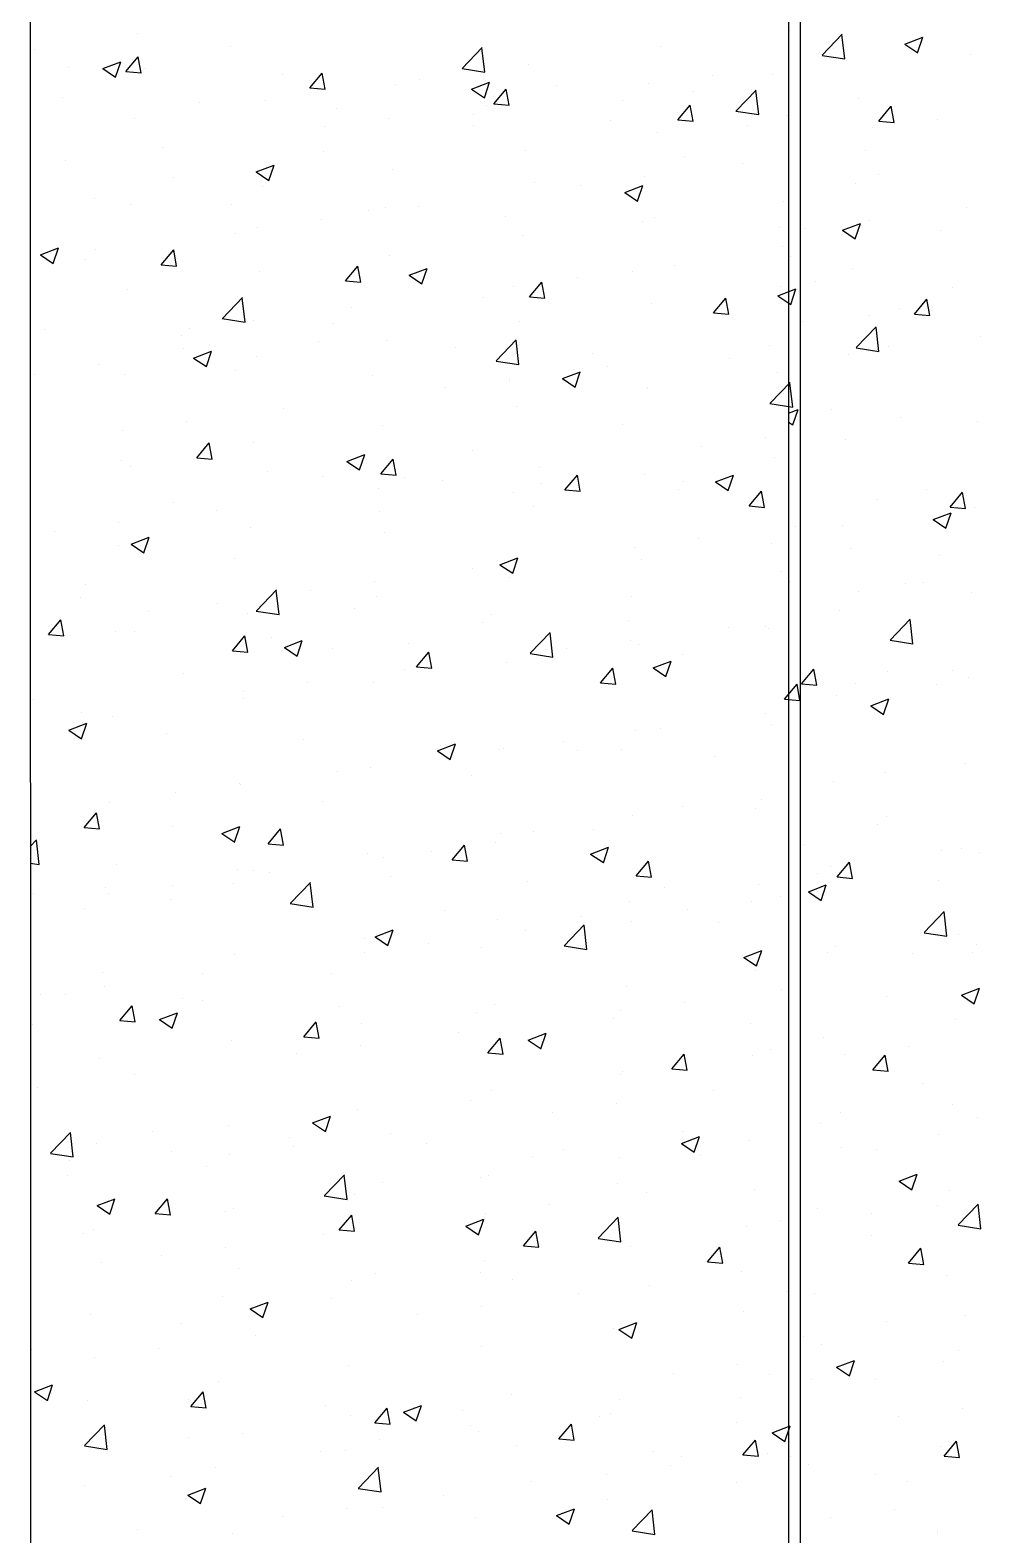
# Model space of a CAD drawing. Header units: millimetres. Extents: x 331487 to 517269, y 198509 to 399936.
# Drawn here: x 419650 to 420021, y 382463 to 383050 of the extents above; entities that cross this region are included whole.
import ezdxf

# ---------------------------------------------------------------- set-up
doc = ezdxf.new("R2010")
doc.units = ezdxf.units.MM
doc.header["$MEASUREMENT"] = 0
doc.layers.add('9th_Column', color=2, linetype='Continuous', lineweight=25)
doc.layers.add('COLUMN', color=6, linetype='Continuous')

msp = doc.modelspace()

# ---------------------------------------------------------------- linework, layer by layer
at = {"layer": '9th_Column'}
for p, q in [((419650.13, 384689.03), (419650.24, 382169.03)), ((419950.13, 384689.03), (419950.24, 381939.23))]:
    msp.add_line(p, q, dxfattribs=at)
at = {"layer": 'COLUMN'}
msp.add_line((419945.71, 399936.48), (419945.71, 381283.05), dxfattribs=at)
at = {"layer": 'COLUMN', "color": 2, "linetype": 'Continuous'}
for p, q in [((419946.29, 383049.64), (419946.29, 383049.64)), ((419691.86, 383048.55), (419691.86, 383048.55)), ((419728.1, 383043.33), (419728.1, 383043.33)), ((419818.55, 383034.88), (419826.34, 383042.99)), ((419895.78, 383043.24), (419895.78, 383043.24)), ((419958.86, 383040.03), (419966.65, 383048.15)), ((419967.66, 383038.56), (419966.55, 383048.05)), ((419991.07, 383044.3), (419998.07, 383046.99)), ((419991.07, 383044.3), (419996.05, 383040.95)), ((419996.04, 383040.95), (419998.07, 383046.99)), ((419652.02, 383042.17), (419652.02, 383042.17)), ((419678.5, 383034.77), (419685.51, 383037.46)), ((419683.47, 383031.41), (419685.5, 383037.45)), ((419687.4, 383033.6), (419692.22, 383039.35)), ((419690.23, 383038.34), (419690.23, 383038.34)), ((419693.37, 383033.07), (419692.21, 383039.34)), ((419827.35, 383033.4), (419826.25, 383042.9)), ((419958.77, 383039.93), (419967.66, 383038.55)), ((419963.12, 383042.64), (419963.12, 383042.64)), ((420016.5, 383040.38), (420016.5, 383040.38)), ((419665.19, 383035.05), (419665.19, 383035.05)), ((419678.5, 383034.77), (419683.48, 383031.41)), ((419687.4, 383033.6), (419693.37, 383033.08)), ((419695.17, 383034.9), (419695.17, 383034.9)), ((419748.55, 383032.65), (419748.55, 383032.65)), ((419759.12, 383027.33), (419763.94, 383033.07)), ((419765.1, 383026.8), (419763.94, 383033.06)), ((419818.46, 383034.78), (419827.36, 383033.4)), ((419844.44, 383036.2), (419844.44, 383036.2)), ((419916.05, 383032.1), (419916.05, 383032.1)), ((419939.48, 383032.56), (419939.48, 383032.56)), ((419759.12, 383027.33), (419765.1, 383026.8)), ((419792.5, 383028.7), (419792.5, 383028.7)), ((419801.94, 383030.39), (419801.94, 383030.39)), ((419822.22, 383026.76), (419829.22, 383029.45)), ((419822.22, 383026.76), (419827.19, 383023.4)), ((419827.19, 383023.4), (419829.21, 383029.45)), ((419830.85, 383021.05), (419835.67, 383026.8)), ((419836.82, 383020.52), (419835.67, 383026.79)), ((419855.32, 383028.14), (419855.32, 383028.14)), ((419891.01, 383028.8), (419891.01, 383028.8)), ((419908.7, 383025.88), (419908.7, 383025.88)), ((419925.28, 383018.32), (419933.07, 383026.44)), ((419934.08, 383016.85), (419932.97, 383026.35)), ((419662.87, 383023.72), (419662.87, 383023.72)), ((419716.26, 383021.47), (419716.26, 383021.47)), ((419741.99, 383022.3), (419741.99, 383022.3)), ((419827.86, 383020.49), (419827.86, 383020.49)), ((419830.85, 383021.05), (419836.83, 383020.53)), ((419881.17, 383022.55), (419881.17, 383022.55)), ((419902.57, 383014.78), (419907.39, 383020.52)), ((419908.55, 383014.25), (419907.39, 383020.51)), ((419972.92, 383023.33), (419972.92, 383023.33)), ((419980.92, 383014.36), (419985.74, 383020.1)), ((419986.9, 383013.83), (419985.74, 383020.1)), ((419690.64, 383015.26), (419690.64, 383015.26)), ((419769.64, 383019.21), (419769.64, 383019.21)), ((419789.98, 383015.5), (419789.98, 383015.5)), ((419823.02, 383016.96), (419823.02, 383016.96)), ((419876.4, 383014.7), (419876.4, 383014.7)), ((419902.57, 383014.78), (419908.55, 383014.25)), ((419925.19, 383018.23), (419934.08, 383016.85)), ((419945.07, 383016.35), (419945.07, 383016.35)), ((419980.92, 383014.36), (419986.9, 383013.84)), ((420003.6, 383015.1), (420003.6, 383015.1)), ((419764.95, 383012.2), (419764.95, 383012.2)), ((419822.85, 383012.54), (419822.85, 383012.54)), ((419894.56, 383009.95), (419894.56, 383009.95)), ((419929.78, 383012.45), (419929.78, 383012.45)), ((419978.57, 383011.81), (419978.57, 383011.81)), ((419701.79, 383003.89), (419701.79, 383003.89)), ((419764.53, 383002.52), (419764.53, 383002.52)), ((419843.22, 383002.91), (419843.22, 383002.91)), ((419975.52, 383002.98), (419975.52, 383002.98)), ((419663.92, 382998.9), (419663.92, 382998.9)), ((419738.19, 382994.51), (419745.2, 382997.19)), ((419743.16, 382991.15), (419745.19, 382997.19)), ((419905.13, 383000.59), (419905.13, 383000.59)), ((419927.61, 382997.64), (419927.61, 382997.64)), ((419706.21, 382992.51), (419706.21, 382992.51)), ((419738.2, 382994.51), (419743.17, 382991.15)), ((419791.28, 382995.41), (419791.28, 382995.41)), ((419846.81, 382990.58), (419846.81, 382990.58)), ((419889.74, 382992.65), (419889.74, 382992.65)), ((419980.82, 382993.54), (419980.82, 382993.54)), ((419740.77, 382989.01), (419740.77, 382989.01)), ((419864.7, 382989.36), (419864.7, 382989.36)), ((419881.91, 382986.5), (419888.91, 382989.19)), ((419881.91, 382986.5), (419886.88, 382983.14)), ((419886.88, 382983.14), (419888.9, 382989.18)), ((419971.7, 382990.04), (419971.7, 382990.04)), ((419675.28, 382984.07), (419675.28, 382984.07)), ((419689.43, 382981.97), (419689.43, 382981.97)), ((419728.66, 382981.82), (419728.66, 382981.82)), ((419782.04, 382979.56), (419782.04, 382979.56)), ((419788.49, 382980.57), (419788.49, 382980.57)), ((419801.55, 382981.04), (419801.55, 382981.04)), ((419943.86, 382983.06), (419943.86, 382983.06)), ((420015.17, 382980.65), (420015.17, 382980.65)), ((419738.64, 382972.76), (419738.64, 382972.76)), ((419763.68, 382976.06), (419763.68, 382976.06)), ((419835.42, 382977.3), (419835.42, 382977.3)), ((419888.8, 382975.05), (419888.8, 382975.05)), ((419893.35, 382976.66), (419893.35, 382976.66)), ((419942.19, 382972.79), (419942.19, 382972.79)), ((419966.74, 382971.79), (419973.74, 382974.48)), ((419971.71, 382968.43), (419973.74, 382974.47)), ((419977.29, 382975.66), (419977.29, 382975.66)), ((419730.17, 382970.56), (419730.17, 382970.56)), ((419842, 382969.62), (419842, 382969.62)), ((419952.26, 382972.37), (419952.26, 382972.37)), ((419966.74, 382971.79), (419971.72, 382968.43)), ((420004.78, 382971.58), (420004.78, 382971.58)), ((419654.17, 382962.25), (419661.17, 382964.94)), ((419654.17, 382962.25), (419659.15, 382958.9)), ((419659.14, 382958.9), (419661.17, 382964.94)), ((419675.49, 382964.45), (419675.49, 382964.45)), ((419701.27, 382958.38), (419706.09, 382964.13)), ((419707.24, 382957.85), (419706.09, 382964.12)), ((419790.07, 382962.12), (419790.07, 382962.12)), ((419943.32, 382965.59), (419943.32, 382965.59)), ((419946.46, 382961.57), (419946.46, 382961.57)), ((419671.85, 382960.55), (419671.85, 382960.55)), ((419701.27, 382958.38), (419707.25, 382957.86)), ((419739.56, 382955.72), (419739.56, 382955.72)), ((419773, 382952.11), (419777.82, 382957.85)), ((419778.97, 382951.58), (419777.81, 382957.84)), ((419797.89, 382954.24), (419804.89, 382956.93)), ((419802.85, 382950.89), (419804.88, 382956.93)), ((419885, 382955.58), (419885, 382955.58)), ((419901.31, 382958.2), (419901.31, 382958.2)), ((419970.48, 382956.75), (419970.48, 382956.75)), ((419773, 382952.11), (419778.97, 382951.58)), ((419797.89, 382954.24), (419802.86, 382950.89)), ((419838.4, 382949.92), (419838.4, 382949.92)), ((419844.72, 382945.83), (419849.54, 382951.58)), ((419850.7, 382945.3), (419849.54, 382951.57)), ((419863.43, 382953.21), (419863.43, 382953.21)), ((419942.64, 382949.78), (419942.64, 382949.78)), ((419956.05, 382951.88), (419956.05, 382951.88)), ((420009.43, 382949.63), (420009.43, 382949.63)), ((419688.21, 382948.68), (419688.21, 382948.68)), ((419725.09, 382937.47), (419732.88, 382945.58)), ((419733.89, 382935.99), (419732.78, 382945.49)), ((419826.68, 382945.57), (419826.68, 382945.57)), ((419844.72, 382945.83), (419850.7, 382945.31)), ((419892.13, 382943.37), (419892.13, 382943.37)), ((419916.45, 382939.56), (419921.27, 382945.3)), ((419922.42, 382939.03), (419921.27, 382945.29)), ((419941.6, 382946.24), (419948.6, 382948.92)), ((419941.6, 382946.24), (419946.57, 382942.88)), ((419946.57, 382942.88), (419948.6, 382948.92)), ((419994.8, 382939.14), (419999.62, 382944.89)), ((420000.77, 382938.61), (419999.62, 382944.88)), ((419775.24, 382941.6), (419775.24, 382941.6)), ((419916.45, 382939.56), (419922.43, 382939.03)), ((419977.13, 382938.45), (419977.13, 382938.45)), ((419988.86, 382941.21), (419988.86, 382941.21)), ((419994.8, 382939.14), (420000.78, 382938.62)), ((419655.8, 382932.97), (419655.8, 382932.97)), ((419712.34, 382933.32), (419712.34, 382933.32)), ((419725, 382937.37), (419733.89, 382935.99)), ((419737.37, 382936.62), (419737.37, 382936.62)), ((419768.36, 382935.56), (419768.36, 382935.56)), ((419840.79, 382936.33), (419840.79, 382936.33)), ((419950.99, 382936.22), (419950.99, 382936.22)), ((419972.12, 382926.07), (419979.91, 382934.18)), ((419980.92, 382924.59), (419979.81, 382934.09)), ((419709.18, 382930.72), (419709.18, 382930.72)), ((419762.57, 382928.46), (419762.57, 382928.46)), ((419788.85, 382928.84), (419788.85, 382928.84)), ((419815.95, 382926.2), (419815.95, 382926.2)), ((419831.81, 382920.91), (419839.6, 382929.03)), ((419840.61, 382919.44), (419839.51, 382928.94)), ((419938.15, 382927.07), (419938.15, 382927.07)), ((419972.02, 382925.97), (419980.92, 382924.59)), ((419984.65, 382926.57), (419984.65, 382926.57)), ((420020.61, 382930.5), (420020.61, 382930.5)), ((419710.04, 382925.55), (419710.04, 382925.55)), ((419713.86, 382921.99), (419720.87, 382924.68)), ((419713.86, 382921.99), (419718.84, 382918.64)), ((419718.83, 382918.64), (419720.86, 382924.68)), ((419738.34, 382922.43), (419738.34, 382922.43)), ((419831.72, 382920.82), (419840.61, 382919.44)), ((419869.33, 382923.95), (419869.33, 382923.95)), ((419922.71, 382921.69), (419922.71, 382921.69)), ((419969.27, 382923.46), (419969.27, 382923.46)), ((419651.72, 382915.54), (419651.72, 382915.54)), ((419676.89, 382919.54), (419676.89, 382919.54)), ((419687, 382915.39), (419687, 382915.39)), ((419730.27, 382917.28), (419730.27, 382917.28)), ((419783.65, 382915.03), (419783.65, 382915.03)), ((419857.58, 382913.98), (419864.58, 382916.67)), ((419857.58, 382913.98), (419862.55, 382910.63)), ((419862.55, 382910.63), (419864.57, 382916.67)), ((419875, 382918.76), (419875, 382918.76)), ((419941.43, 382916.49), (419941.43, 382916.49)), ((419812.09, 382910.48), (419812.09, 382910.48)), ((419837.03, 382912.77), (419837.03, 382912.77)), ((419837.13, 382913.77), (419837.13, 382913.77)), ((419890.42, 382910.52), (419890.42, 382910.52)), ((419890.92, 382910.08), (419890.92, 382910.08)), ((419938.54, 382904.36), (419946.32, 382912.48)), ((419943.8, 382908.26), (419943.8, 382908.26)), ((419947.34, 382902.89), (419946.23, 382912.38)), ((419839.57, 382903.04), (419839.57, 382903.04)), ((419938.44, 382904.27), (419947.34, 382902.89)), ((419939.19, 382905.93), (419939.19, 382905.93)), ((419711.06, 382897.18), (419711.06, 382897.18)), ((419748.94, 382902.16), (419748.94, 382902.16)), ((419945.71, 382900.54), (419949.41, 382901.96)), ((419945.71, 382897.05), (419947.38, 382895.92)), ((419947.38, 382895.92), (419949.41, 382901.96)), ((419962.55, 382901.77), (419962.55, 382901.77)), ((419989.53, 382898.8), (419989.53, 382898.8)), ((420019.4, 382897.21), (420019.4, 382897.21)), ((419686.03, 382893.88), (419686.03, 382893.88)), ((419787.63, 382895.55), (419787.63, 382895.55)), ((419880.87, 382895.92), (419880.87, 382895.92)), ((419936.88, 382890.93), (419936.88, 382890.93)), ((419715.15, 382883.16), (419719.97, 382888.91)), ((419721.12, 382882.63), (419719.96, 382888.9)), ((419737.12, 382889.14), (419737.12, 382889.14)), ((419822.55, 382885.91), (419822.55, 382885.91)), ((419911.85, 382887.63), (419911.85, 382887.63)), ((419968.05, 382890.17), (419968.05, 382890.17)), ((419685.78, 382882.1), (419685.78, 382882.1)), ((419689.29, 382879.88), (419689.29, 382879.88)), ((419715.15, 382883.16), (419721.12, 382882.64)), ((419773.55, 382881.73), (419780.56, 382884.42)), ((419773.55, 382881.73), (419778.53, 382878.37)), ((419778.52, 382878.37), (419780.55, 382884.42)), ((419786.87, 382876.89), (419791.69, 382882.63)), ((419792.85, 382876.36), (419791.69, 382882.63)), ((419848.69, 382879.32), (419848.69, 382879.32)), ((419940.21, 382883.2), (419940.21, 382883.2)), ((419742.67, 382877.63), (419742.67, 382877.63)), ((419764.23, 382875.9), (419764.23, 382875.9)), ((419786.87, 382876.89), (419792.85, 382876.36)), ((419796.05, 382875.37), (419796.05, 382875.37)), ((419810.82, 382874.33), (419810.82, 382874.33)), ((419849.44, 382873.12), (419849.44, 382873.12)), ((419858.6, 382870.61), (419863.42, 382876.36)), ((419864.57, 382870.08), (419863.42, 382876.35)), ((419889.7, 382876.79), (419889.7, 382876.79)), ((419904.83, 382873.96), (419904.83, 382873.96)), ((419917.27, 382873.72), (419924.27, 382876.41)), ((419917.27, 382873.72), (419922.24, 382870.37)), ((419922.24, 382870.36), (419924.26, 382876.41)), ((419785.78, 382871.03), (419785.78, 382871.03)), ((419838.36, 382869.75), (419838.36, 382869.75)), ((419858.6, 382870.61), (419864.58, 382870.09)), ((419902.82, 382870.86), (419902.82, 382870.86)), ((419930.32, 382864.34), (419935.15, 382870.08)), ((419936.3, 382863.81), (419935.14, 382870.07)), ((419999.4, 382870.64), (419999.4, 382870.64)), ((420008.67, 382863.92), (420013.49, 382869.67)), ((420014.65, 382863.39), (420013.49, 382869.66)), ((419705.91, 382865.89), (419705.91, 382865.89)), ((419722.63, 382862.72), (419722.63, 382862.72)), ((419786.42, 382862.26), (419786.42, 382862.26)), ((419846.51, 382863.95), (419846.51, 382863.95)), ((419930.32, 382864.34), (419936.3, 382863.81)), ((419980.52, 382866.91), (419980.52, 382866.91)), ((420002.1, 382859.01), (420009.1, 382861.7)), ((420007.07, 382855.66), (420009.1, 382861.7)), ((420008.67, 382863.92), (420014.65, 382863.4)), ((420018.18, 382863.92), (420018.18, 382863.92)), ((419684.76, 382857.73), (419684.76, 382857.73)), ((419735.91, 382855.85), (419735.91, 382855.85)), ((419948.45, 382856.47), (419948.45, 382856.47)), ((419966.84, 382856.88), (419966.84, 382856.88)), ((420002.1, 382859.01), (420007.07, 382855.66)), ((419659.72, 382854.44), (419659.72, 382854.44)), ((419689.53, 382849.48), (419696.53, 382852.16)), ((419689.53, 382849.48), (419694.51, 382846.12)), ((419694.5, 382846.12), (419696.53, 382852.16)), ((419788.19, 382853.94), (419788.19, 382853.94)), ((419910.57, 382851.49), (419910.57, 382851.49)), ((419939, 382849.91), (419939, 382849.91)), ((419684.56, 382848.81), (419684.56, 382848.81)), ((419729.88, 382843.93), (419729.88, 382843.93)), ((419833.24, 382841.47), (419840.25, 382844.16)), ((419838.21, 382838.11), (419840.24, 382844.15)), ((419885.54, 382848.19), (419885.54, 382848.19)), ((419970.06, 382847.7), (419970.06, 382847.7)), ((420004.49, 382844.95), (420004.49, 382844.95)), ((419822.38, 382839.88), (419822.38, 382839.88)), ((419833.25, 382841.47), (419838.22, 382838.11)), ((419888.48, 382843.51), (419888.48, 382843.51)), ((419943.02, 382838.96), (419943.02, 382838.96)), ((419671.56, 382833.92), (419671.56, 382833.92)), ((419784.51, 382834.89), (419784.51, 382834.89)), ((419837.14, 382836.46), (419837.14, 382836.46)), ((419946.17, 382834.94), (419946.17, 382834.94)), ((419991.15, 382834.26), (419991.15, 382834.26)), ((419998.13, 382834.49), (419998.13, 382834.49)), ((419669.82, 382828.79), (419669.82, 382828.79)), ((419723.2, 382826.53), (419723.2, 382826.53)), ((419738.35, 382823.5), (419746.13, 382831.62)), ((419747.15, 382822.03), (419746.04, 382831.53)), ((419759.48, 382831.59), (419759.48, 382831.59)), ((419785.2, 382828.97), (419785.2, 382828.97)), ((419884.7, 382828.95), (419884.7, 382828.95)), ((419973.09, 382831.2), (419973.09, 382831.2)), ((420016.96, 382830.63), (420016.96, 382830.63)), ((419696.32, 382823.28), (419696.32, 382823.28)), ((419734.69, 382822.57), (419734.69, 382822.57)), ((419738.25, 382823.41), (419747.15, 382822.03)), ((419776.58, 382824.27), (419776.58, 382824.27)), ((419829.96, 382822.02), (419829.96, 382822.02)), ((419965.62, 382823.59), (419965.62, 382823.59)), ((419985.37, 382812.1), (419993.16, 382820.22)), ((419994.17, 382810.63), (419993.07, 382820.13)), ((419657.3, 382814.22), (419662.12, 382819.96)), ((419658.45, 382818.29), (419658.45, 382818.29)), ((419663.27, 382813.69), (419662.11, 382819.96)), ((419683.35, 382815.52), (419683.35, 382815.52)), ((419690.9, 382815.35), (419690.9, 382815.35)), ((419826.39, 382818.94), (419826.39, 382818.94)), ((419845.07, 382806.95), (419852.86, 382815.07)), ((419853.87, 382805.48), (419852.77, 382814.97)), ((419883.34, 382819.76), (419883.34, 382819.76)), ((419922.14, 382817.03), (419922.14, 382817.03)), ((419936.73, 382817.51), (419936.73, 382817.51)), ((419937.78, 382816.62), (419937.78, 382816.62)), ((419657.3, 382814.22), (419663.27, 382813.7)), ((419729.02, 382807.94), (419733.84, 382813.69)), ((419735, 382807.41), (419733.84, 382813.68)), ((419744.28, 382813.1), (419744.28, 382813.1)), ((419749.22, 382809.21), (419756.22, 382811.9)), ((419749.22, 382809.21), (419754.2, 382805.86)), ((419754.19, 382805.86), (419756.22, 382811.9)), ((419768.07, 382808.93), (419768.07, 382808.93)), ((419797.67, 382810.84), (419797.67, 382810.84)), ((419851.05, 382808.59), (419851.05, 382808.59)), ((419859.23, 382808.75), (419859.23, 382808.75)), ((419884.27, 382812.04), (419884.27, 382812.04)), ((419887.27, 382810.22), (419887.27, 382810.22)), ((419985.28, 382812.01), (419994.18, 382810.63)), ((419729.02, 382807.94), (419735, 382807.42)), ((419800.75, 382801.67), (419805.57, 382807.41)), ((419806.72, 382801.14), (419805.56, 382807.41)), ((419835.92, 382803.18), (419835.92, 382803.18)), ((419844.98, 382806.85), (419853.87, 382805.47)), ((419892.94, 382801.21), (419899.94, 382803.89)), ((419897.9, 382797.85), (419899.93, 382803.89)), ((419904.43, 382806.33), (419904.43, 382806.33)), ((419709.75, 382798.92), (419709.75, 382798.92)), ((419796.08, 382800.43), (419796.08, 382800.43)), ((419800.75, 382801.67), (419806.72, 382801.15)), ((419872.47, 382795.39), (419877.29, 382801.14)), ((419878.45, 382794.86), (419877.29, 382801.13)), ((419892.94, 382801.21), (419897.91, 382797.85)), ((419950.17, 382796.87), (419950.17, 382796.87)), ((419950.82, 382794.98), (419955.64, 382800.72)), ((419956.8, 382794.45), (419955.64, 382800.71)), ((419984.36, 382799.95), (419984.36, 382799.95)), ((420009.69, 382800.04), (420009.69, 382800.04)), ((420015.75, 382797.34), (420015.75, 382797.34)), ((419733.17, 382792.15), (419733.17, 382792.15)), ((419758.2, 382795.45), (419758.2, 382795.45)), ((419783.99, 382795.68), (419783.99, 382795.68)), ((419872.47, 382795.39), (419878.45, 382794.87)), ((419944.2, 382789.12), (419949.02, 382794.86)), ((419946.79, 382791.76), (419946.79, 382791.76)), ((419950.17, 382788.59), (419949.02, 382794.86)), ((419950.82, 382794.98), (419956.8, 382794.45)), ((419971.82, 382795.05), (419971.82, 382795.05)), ((420003.55, 382794.61), (420003.55, 382794.61)), ((419651.43, 382788.91), (419651.43, 382788.91)), ((419733.48, 382789.28), (419733.48, 382789.28)), ((419944.2, 382789.12), (419950.18, 382788.6)), ((419964.4, 382790.3), (419964.4, 382790.3)), ((419977.77, 382786.5), (419984.77, 382789.18)), ((419977.77, 382786.5), (419982.74, 382783.14)), ((419982.74, 382783.14), (419984.77, 382789.18)), ((419665.2, 382776.96), (419672.2, 382779.65)), ((419670.02, 382783.84), (419670.02, 382783.84)), ((419670.17, 382773.61), (419672.2, 382779.65)), ((419682.13, 382782.23), (419682.13, 382782.23)), ((419936.56, 382783.33), (419936.56, 382783.33)), ((419938.89, 382779.3), (419938.89, 382779.3)), ((419665.2, 382776.96), (419670.17, 382773.61)), ((419703.3, 382775.7), (419703.3, 382775.7)), ((419756.69, 382773.44), (419756.69, 382773.44)), ((419886.05, 382776.93), (419886.05, 382776.93)), ((419895.83, 382777.59), (419895.83, 382777.59)), ((419808.91, 382768.95), (419815.92, 382771.64)), ((419808.91, 382768.95), (419813.89, 382765.6)), ((419810.07, 382771.19), (419810.07, 382771.19)), ((419813.88, 382765.6), (419815.91, 382771.64)), ((419832.93, 382769.31), (419832.93, 382769.31)), ((419834.71, 382769.89), (419834.71, 382769.89)), ((419857.96, 382772.6), (419857.96, 382772.6)), ((419863.45, 382768.93), (419863.45, 382768.93)), ((419880.58, 382769.29), (419880.58, 382769.29)), ((419782.77, 382762.39), (419782.77, 382762.39)), ((419916.83, 382766.68), (419916.83, 382766.68)), ((420014.53, 382764.05), (420014.53, 382764.05)), ((419731.9, 382756.01), (419731.9, 382756.01)), ((419732.26, 382755.99), (419732.26, 382755.99)), ((419769.77, 382760.99), (419769.77, 382760.99)), ((419822.26, 382759.28), (419822.26, 382759.28)), ((419963.19, 382757.01), (419963.19, 382757.01)), ((419983.39, 382760.6), (419983.39, 382760.6)), ((419706.86, 382752.71), (419706.86, 382752.71)), ((419935.35, 382750.04), (419935.35, 382750.04)), ((419671.17, 382739), (419675.99, 382744.75)), ((419677.14, 382738.47), (419675.99, 382744.74)), ((419680.92, 382748.95), (419680.92, 382748.95)), ((419763.94, 382749.27), (419763.94, 382749.27)), ((419904.54, 382747.33), (419904.54, 382747.33)), ((419932.68, 382746.46), (419932.68, 382746.46)), ((419671.17, 382739), (419677.15, 382738.48)), ((419705.62, 382739.26), (419705.62, 382739.26)), ((419724.89, 382736.7), (419731.89, 382739.39)), ((419729.86, 382733.34), (419731.89, 382739.39)), ((419742.9, 382732.72), (419747.72, 382738.47)), ((419748.87, 382732.19), (419747.71, 382738.46)), ((419869.53, 382738.15), (419869.53, 382738.15)), ((419884.84, 382743.64), (419884.84, 382743.64)), ((419980.23, 382740.28), (419980.23, 382740.28)), ((419984.07, 382743.51), (419984.07, 382743.51)), ((419650.21, 382731.65), (419652.67, 382734.21)), ((419653.68, 382724.62), (419652.58, 382734.11)), ((419724.89, 382736.7), (419729.87, 382733.34)), ((419742.9, 382732.72), (419748.87, 382732.2)), ((419814.62, 382726.45), (419819.44, 382732.19)), ((419820.6, 382725.92), (419819.44, 382732.19)), ((419831.65, 382733.16), (419831.65, 382733.16)), ((419833.49, 382736.6), (419833.49, 382736.6)), ((419846.22, 382737.32), (419846.22, 382737.32)), ((419951.78, 382732.33), (419951.78, 382732.33)), ((419781.55, 382729.1), (419781.55, 382729.1)), ((419787.9, 382727.31), (419787.9, 382727.31)), ((419806.62, 382729.87), (419806.62, 382729.87)), ((419814.62, 382726.45), (419820.6, 382725.93)), ((419868.6, 382728.69), (419875.61, 382731.38)), ((419868.6, 382728.69), (419873.58, 382725.34)), ((419873.57, 382725.33), (419875.6, 382731.38)), ((420005.16, 382730.08), (420005.16, 382730.08)), ((420013.32, 382730.76), (420013.32, 382730.76)), ((420020.23, 382729.47), (420020.23, 382729.47)), ((419650.21, 382725.15), (419653.68, 382724.61)), ((419683.83, 382724.6), (419683.83, 382724.6)), ((419731.04, 382722.7), (419731.04, 382722.7)), ((419737.21, 382722.34), (419737.21, 382722.34)), ((419743.46, 382721.55), (419743.46, 382721.55)), ((419886.35, 382720.17), (419891.17, 382725.92)), ((419892.32, 382719.64), (419891.17, 382725.91)), ((419957.08, 382721.16), (419957.08, 382721.16)), ((419961.97, 382723.72), (419961.97, 382723.72)), ((419964.7, 382719.76), (419969.52, 382725.5)), ((419970.67, 382719.23), (419969.51, 382725.49)), ((419679.7, 382715.66), (419679.7, 382715.66)), ((419705.59, 382716.57), (419705.59, 382716.57)), ((419729.58, 382717.3), (419729.58, 382717.3)), ((419751.6, 382709.54), (419759.39, 382717.66)), ((419760.4, 382708.06), (419759.3, 382717.56)), ((419790.59, 382720.09), (419790.59, 382720.09)), ((419843.98, 382717.83), (419843.98, 382717.83)), ((419886.35, 382720.17), (419892.33, 382719.65)), ((419897.36, 382715.58), (419897.36, 382715.58)), ((419934.13, 382716.75), (419934.13, 382716.75)), ((419953.44, 382713.98), (419960.44, 382716.67)), ((419958.41, 382710.63), (419960.43, 382716.67)), ((419964.7, 382719.76), (419970.67, 382719.23)), ((420004.19, 382718.32), (420004.19, 382718.32)), ((419651.53, 382713.42), (419651.53, 382713.42)), ((419680.56, 382713.27), (419680.56, 382713.27)), ((419704.91, 382711.17), (419704.91, 382711.17)), ((419751.51, 382709.44), (419760.41, 382708.06)), ((419758.3, 382708.91), (419758.3, 382708.91)), ((419883.62, 382710.35), (419883.62, 382710.35)), ((419931.41, 382710.32), (419931.41, 382710.32)), ((419942.73, 382712.34), (419942.73, 382712.34)), ((419953.44, 382713.98), (419958.41, 382710.63)), ((419671.26, 382707.29), (419671.26, 382707.29)), ((419811.68, 382706.66), (419811.68, 382706.66)), ((419832.28, 382703.31), (419832.28, 382703.31)), ((419865.06, 382704.4), (419865.06, 382704.4)), ((419906.37, 382707.02), (419906.37, 382707.02)), ((419945.87, 382708.31), (419945.87, 382708.31)), ((419998.63, 382698.14), (420006.42, 382706.26)), ((420007.43, 382696.66), (420006.33, 382706.16)), ((419784.58, 382696.44), (419791.58, 382699.13)), ((419789.55, 382693.08), (419791.58, 382699.12)), ((419843.22, 382698.71), (419843.22, 382698.71)), ((419858.33, 382692.99), (419866.12, 382701.1)), ((419867.13, 382691.51), (419866.02, 382701.01)), ((419884.41, 382702.32), (419884.41, 382702.32)), ((419918.44, 382702.14), (419918.44, 382702.14)), ((419998.54, 382698.04), (420007.43, 382696.66)), ((420012.1, 382697.47), (420012.1, 382697.47)), ((419780.34, 382695.81), (419780.34, 382695.81)), ((419784.58, 382696.44), (419789.56, 382693.08)), ((419805.35, 382693.72), (419805.35, 382693.72)), ((419826.09, 382692.31), (419826.09, 382692.31)), ((419858.24, 382692.89), (419867.13, 382691.51)), ((419928.29, 382688.43), (419935.3, 382691.12)), ((419933.26, 382685.07), (419935.29, 382691.12)), ((419964.18, 382692.68), (419964.18, 382692.68)), ((420018.96, 382693.33), (420018.96, 382693.33)), ((419729.83, 382689.41), (419729.83, 382689.41)), ((419780.31, 382690.43), (419780.31, 382690.43)), ((419928.29, 382688.43), (419933.27, 382685.07)), ((419960.76, 382690.43), (419960.76, 382690.43)), ((419993.93, 382690.03), (419993.93, 382690.03)), ((420017.56, 382690.42), (420017.56, 382690.42)), ((419678.48, 382682.37), (419678.48, 382682.37)), ((419717.16, 382682.11), (419717.16, 382682.11)), ((419767.77, 382682.3), (419767.77, 382682.3)), ((419932.92, 382683.46), (419932.92, 382683.46)), ((419654.25, 382673.83), (419654.25, 382673.83)), ((419663.93, 382673.77), (419663.93, 382673.77)), ((419679.28, 382677.12), (419679.28, 382677.12)), ((419882.4, 382677.06), (419882.4, 382677.06)), ((419942.97, 382675.86), (419942.97, 382675.86)), ((420013.13, 382673.72), (420020.13, 382676.41)), ((420013.13, 382673.72), (420018.1, 382670.36)), ((420018.1, 382670.36), (420020.13, 382676.41)), ((419685.05, 382663.78), (419689.87, 382669.53)), ((419691.02, 382663.25), (419689.86, 382669.52)), ((419709.45, 382672.29), (419709.45, 382672.29)), ((419717.32, 382671.51), (419717.32, 382671.51)), ((419770.7, 382669.26), (419770.7, 382669.26)), ((419831.06, 382670.02), (419831.06, 382670.02)), ((419905.1, 382670.88), (419905.1, 382670.88)), ((419984.06, 382673.32), (419984.06, 382673.32)), ((419651.14, 382662.28), (419651.14, 382662.28)), ((419685.05, 382663.78), (419691.02, 382663.26)), ((419700.56, 382664.18), (419707.56, 382666.87)), ((419700.56, 382664.18), (419705.53, 382660.83)), ((419705.53, 382660.83), (419707.56, 382666.87)), ((419756.77, 382657.51), (419761.59, 382663.25)), ((419762.75, 382656.97), (419761.59, 382663.24)), ((419779.12, 382662.52), (419779.12, 382662.52)), ((419824.08, 382667), (419824.08, 382667)), ((419877.46, 382664.75), (419877.46, 382664.75)), ((419880.07, 382667.58), (419880.07, 382667.58)), ((419930.85, 382662.49), (419930.85, 382662.49)), ((420010.88, 382664.19), (420010.88, 382664.19)), ((419728.61, 382656.12), (419728.61, 382656.12)), ((419756.77, 382657.51), (419762.75, 382656.98)), ((419816.91, 382659.27), (419816.91, 382659.27)), ((419828.5, 382651.23), (419833.32, 382656.98)), ((419834.47, 382650.7), (419833.32, 382656.97)), ((419844.27, 382656.18), (419851.27, 382658.86)), ((419844.27, 382656.18), (419849.25, 382652.82)), ((419849.24, 382652.82), (419851.27, 382658.86)), ((419959.54, 382657.14), (419959.54, 382657.14)), ((419754, 382650.98), (419754, 382650.98)), ((419779.04, 382654.28), (419779.04, 382654.28)), ((419828.5, 382651.23), (419834.48, 382650.71)), ((419900.22, 382644.95), (419905.04, 382650.7)), ((419906.2, 382644.42), (419905.04, 382650.69)), ((419931.7, 382650.17), (419931.7, 382650.17)), ((419938.6, 382652.67), (419938.6, 382652.67)), ((419967.62, 382650.59), (419967.62, 382650.59)), ((419978.57, 382644.54), (419983.39, 382650.28)), ((419984.55, 382644.01), (419983.39, 382650.28)), ((419992.65, 382653.88), (419992.65, 382653.88)), ((419677.27, 382649.08), (419677.27, 382649.08)), ((419900.22, 382644.95), (419906.2, 382644.43)), ((419978.57, 382644.54), (419984.55, 382644.02)), ((419690.85, 382642.67), (419690.85, 382642.67)), ((419880.28, 382642.66), (419880.28, 382642.66)), ((419881.19, 382643.77), (419881.19, 382643.77)), ((419998.09, 382639.32), (419998.09, 382639.32)), ((419652.98, 382637.68), (419652.98, 382637.68)), ((419821.96, 382632.65), (419821.96, 382632.65)), ((419829.84, 382636.73), (419829.84, 382636.73)), ((419916.67, 382636.42), (419916.67, 382636.42)), ((419760.25, 382623.92), (419767.25, 382626.61)), ((419765.22, 382620.57), (419767.25, 382626.61)), ((419777.91, 382629.23), (419777.91, 382629.23)), ((419853.76, 382628.14), (419853.76, 382628.14)), ((419878.79, 382631.44), (419878.79, 382631.44)), ((419965.79, 382628.15), (419965.79, 382628.15)), ((420009.67, 382630.9), (420009.67, 382630.9)), ((419727.4, 382622.83), (419727.4, 382622.83)), ((419760.25, 382623.92), (419765.22, 382620.57)), ((419763.64, 382622.64), (419763.64, 382622.64)), ((419958.32, 382623.85), (419958.32, 382623.85)), ((420019.17, 382625.89), (420019.17, 382625.89)), ((419658.14, 382612.13), (419665.93, 382620.24)), ((419666.94, 382610.65), (419665.83, 382620.15)), ((419676.05, 382615.79), (419676.05, 382615.79)), ((419697.84, 382620.41), (419697.84, 382620.41)), ((419751.23, 382618.16), (419751.23, 382618.16)), ((419790.6, 382619.82), (419790.6, 382619.82)), ((419804.61, 382615.9), (419804.61, 382615.9)), ((419903.96, 382615.91), (419910.97, 382618.6)), ((419903.96, 382615.91), (419908.94, 382612.56)), ((419904.24, 382620.7), (419904.24, 382620.7)), ((419908.93, 382612.56), (419910.96, 382618.6)), ((419930.48, 382616.88), (419930.48, 382616.88)), ((420004.22, 382619.43), (420004.22, 382619.43)), ((419658.05, 382612.03), (419666.94, 382610.65)), ((419665.55, 382609.24), (419665.55, 382609.24)), ((419705.33, 382612.63), (419705.33, 382612.63)), ((419727.7, 382611.54), (419727.7, 382611.54)), ((419752.73, 382614.84), (419752.73, 382614.84)), ((419845.92, 382610.69), (419845.92, 382610.69)), ((419857.99, 382613.65), (419857.99, 382613.65)), ((419879.97, 382610.48), (419879.97, 382610.48)), ((419911.37, 382611.39), (419911.37, 382611.39)), ((419966.35, 382614.44), (419966.35, 382614.44)), ((419979.93, 382613.65), (419979.93, 382613.65)), ((419664.54, 382603.23), (419664.54, 382603.23)), ((419718.93, 382606.98), (419718.93, 382606.98)), ((419764.86, 382595.57), (419772.65, 382603.69)), ((419772.31, 382604.73), (419772.31, 382604.73)), ((419773.66, 382594.1), (419772.56, 382603.6)), ((419828.63, 382603.44), (419828.63, 382603.44)), ((419988.8, 382601.2), (419995.8, 382603.89)), ((419993.77, 382597.85), (419995.79, 382603.89)), ((419787.61, 382600.68), (419787.61, 382600.68)), ((419825.69, 382602.47), (419825.69, 382602.47)), ((419879.07, 382600.21), (419879.07, 382600.21)), ((419932.46, 382597.96), (419932.46, 382597.96)), ((419988.8, 382601.2), (419993.77, 382597.85)), ((420008.45, 382597.61), (420008.45, 382597.61)), ((419676.23, 382591.67), (419683.23, 382594.36)), ((419676.23, 382591.67), (419681.2, 382588.31)), ((419681.2, 382588.31), (419683.22, 382594.36)), ((419698.92, 382588.56), (419703.74, 382594.31)), ((419704.89, 382588.03), (419703.74, 382594.3)), ((419764.77, 382595.48), (419773.66, 382594.1)), ((419776.69, 382595.94), (419776.69, 382595.94)), ((419852.49, 382591.99), (419852.49, 382591.99)), ((419890.36, 382596.98), (419890.36, 382596.98)), ((420003.9, 382591.69), (420003.9, 382591.69)), ((420011.89, 382584.18), (420019.68, 382592.29)), ((420020.69, 382582.7), (420019.59, 382592.2)), ((419698.92, 382588.56), (419704.9, 382588.04)), ((419726.18, 382589.54), (419726.18, 382589.54)), ((419729.29, 382590.67), (419729.29, 382590.67)), ((419770.65, 382582.29), (419775.47, 382588.03)), ((419776.62, 382581.76), (419775.46, 382588.02)), ((419819.94, 382583.66), (419826.94, 382586.35)), ((419824.91, 382580.3), (419826.94, 382586.35)), ((419827.45, 382588.7), (419827.45, 382588.7)), ((419871.59, 382579.02), (419879.37, 382587.14)), ((419880.39, 382577.55), (419879.28, 382587.05)), ((419942.43, 382585.71), (419942.43, 382585.71)), ((419957.11, 382590.57), (419957.11, 382590.57)), ((419978.19, 382588.49), (419978.19, 382588.49)), ((419670.97, 382580.66), (419670.97, 382580.66)), ((419674.84, 382582.5), (419674.84, 382582.5)), ((419764.3, 382580.38), (419764.3, 382580.38)), ((419770.65, 382582.29), (419776.62, 382581.76)), ((419819.94, 382583.66), (419824.92, 382580.31)), ((419842.37, 382576.01), (419847.19, 382581.76)), ((419848.35, 382575.48), (419847.19, 382581.75)), ((419929.27, 382583.59), (419929.27, 382583.59)), ((419977.91, 382579.99), (419977.91, 382579.99)), ((420011.8, 382584.08), (420020.69, 382582.7)), ((419726.42, 382575.4), (419726.42, 382575.4)), ((419842.37, 382576.01), (419848.35, 382575.49)), ((419871.49, 382578.93), (419880.39, 382577.55)), ((419878.76, 382577.19), (419878.76, 382577.19)), ((419884.11, 382575.7), (419884.11, 382575.7)), ((419914.1, 382569.74), (419918.92, 382575.48)), ((419920.07, 382569.21), (419918.92, 382575.47)), ((419992.45, 382569.32), (419997.27, 382575.06)), ((419998.42, 382568.79), (419997.27, 382575.06)), ((419677.95, 382569.58), (419677.95, 382569.58)), ((419701.39, 382572.1), (419701.39, 382572.1)), ((419827.41, 382570.15), (419827.41, 382570.15)), ((419914.1, 382569.74), (419920.08, 382569.21)), ((419992.45, 382569.32), (419998.43, 382568.8)), ((419731.33, 382567.33), (419731.33, 382567.33)), ((419775.47, 382562.65), (419775.47, 382562.65)), ((419784.71, 382565.07), (419784.71, 382565.07)), ((419825.8, 382565.69), (419825.8, 382565.69)), ((419838.09, 382562.82), (419838.09, 382562.82)), ((419927.21, 382565.85), (419927.21, 382565.85)), ((420007.24, 382564.32), (420007.24, 382564.32)), ((419724.96, 382556.25), (419724.96, 382556.25)), ((419864.05, 382557.54), (419864.05, 382557.54)), ((419891.48, 382560.56), (419891.48, 382560.56)), ((419944.86, 382558.31), (419944.86, 382558.31)), ((419955.89, 382557.28), (419955.89, 382557.28)), ((419735.92, 382551.41), (419742.92, 382554.1)), ((419735.92, 382551.41), (419740.89, 382548.05)), ((419740.89, 382548.05), (419742.92, 382554.09)), ((419767.48, 382555.67), (419767.48, 382555.67)), ((419826.18, 382552.55), (419826.18, 382552.55)), ((419673.62, 382549.21), (419673.62, 382549.21)), ((419709.16, 382545.66), (419709.16, 382545.66)), ((419801.15, 382549.26), (419801.15, 382549.26)), ((419879.63, 382543.4), (419886.63, 382546.09)), ((419884.6, 382540.04), (419886.63, 382546.09)), ((419928.05, 382550.3), (419928.05, 382550.3)), ((419983.77, 382546.69), (419983.77, 382546.69)), ((420014.76, 382548.86), (420014.76, 382548.86)), ((419737.99, 382540.94), (419737.99, 382540.94)), ((419877.54, 382543.9), (419877.54, 382543.9)), ((419879.63, 382543.4), (419884.61, 382540.04)), ((419951.61, 382540.55), (419951.61, 382540.55)), ((419650.84, 382535.65), (419650.84, 382535.65)), ((419700.12, 382535.96), (419700.12, 382535.96)), ((419826.2, 382536.86), (419826.2, 382536.86)), ((419958.72, 382537.39), (419958.72, 382537.39)), ((420012.1, 382535.14), (420012.1, 382535.14)), ((419675.08, 382532.66), (419675.08, 382532.66)), ((419774.26, 382529.36), (419774.26, 382529.36)), ((419925.94, 382529.71), (419925.94, 382529.71)), ((419964.47, 382528.69), (419971.47, 382531.38)), ((419964.47, 382528.69), (419969.44, 382525.33)), ((419969.43, 382525.33), (419971.46, 382531.38)), ((420006.02, 382531.03), (420006.02, 382531.03)), ((419651.9, 382519.15), (419658.9, 382521.84)), ((419656.87, 382515.8), (419658.89, 382521.84)), ((419723.75, 382522.96), (419723.75, 382522.96)), ((419900.9, 382526.41), (419900.9, 382526.41)), ((419938.3, 382526.04), (419938.3, 382526.04)), ((419954.68, 382523.99), (419954.68, 382523.99)), ((419979.8, 382523.96), (419979.8, 382523.96)), ((419651.9, 382519.15), (419656.87, 382515.8)), ((419658.47, 382518.48), (419658.47, 382518.48)), ((419672.4, 382515.92), (419672.4, 382515.92)), ((419711.86, 382516.23), (419711.86, 382516.23)), ((419712.8, 382513.34), (419717.62, 382519.09)), ((419718.77, 382512.81), (419717.61, 382519.08)), ((419837.75, 382518.1), (419837.75, 382518.1)), ((419879.99, 382516.03), (419879.99, 382516.03)), ((419926.84, 382517.01), (419926.84, 382517.01)), ((419712.8, 382513.34), (419718.77, 382512.82)), ((419765.24, 382513.97), (419765.24, 382513.97)), ((419774.84, 382509.82), (419774.84, 382509.82)), ((419784.52, 382507.07), (419789.34, 382512.81)), ((419790.5, 382506.54), (419789.34, 382512.8)), ((419795.61, 382511.15), (419802.61, 382513.83)), ((419795.61, 382511.15), (419800.58, 382507.79)), ((419799.87, 382513.11), (419799.87, 382513.11)), ((419800.58, 382507.79), (419802.61, 382513.83)), ((419818.62, 382511.72), (419818.62, 382511.72)), ((419872, 382509.46), (419872, 382509.46)), ((419876.32, 382510.61), (419876.32, 382510.61)), ((419988.46, 382509.42), (419988.46, 382509.42)), ((420013.49, 382512.72), (420013.49, 382512.72)), ((419671.39, 382498.16), (419679.18, 382506.28)), ((419680.2, 382496.69), (419679.09, 382506.19)), ((419679.56, 382505.05), (419679.56, 382505.05)), ((419784.52, 382507.07), (419790.5, 382506.54)), ((419821.67, 382506.02), (419821.67, 382506.02)), ((419824.98, 382503.57), (419824.98, 382503.57)), ((419856.25, 382500.79), (419861.07, 382506.54)), ((419862.22, 382500.26), (419861.07, 382506.53)), ((419925.39, 382507.21), (419925.39, 382507.21)), ((419939.32, 382503.14), (419946.32, 382505.83)), ((419944.29, 382499.78), (419946.32, 382505.82)), ((419671.3, 382498.07), (419680.2, 382496.69)), ((419711.68, 382501.5), (419711.68, 382501.5)), ((419732.94, 382502.79), (419732.94, 382502.79)), ((419786.32, 382500.54), (419786.32, 382500.54)), ((419839.71, 382498.28), (419839.71, 382498.28)), ((419856.25, 382500.79), (419862.23, 382500.27)), ((419927.97, 382494.52), (419932.79, 382500.26)), ((419933.95, 382493.99), (419932.79, 382500.25)), ((419939.32, 382503.14), (419944.3, 382499.78)), ((420004.8, 382497.74), (420004.8, 382497.74)), ((420006.32, 382494.1), (420011.14, 382499.85)), ((420012.3, 382493.57), (420011.14, 382499.84)), ((419673.81, 382496.52), (419673.81, 382496.52)), ((419763.35, 382496.01), (419763.35, 382496.01)), ((419773.04, 382496.07), (419773.04, 382496.07)), ((419893.09, 382496.03), (419893.09, 382496.03)), ((419903.95, 382494.07), (419903.95, 382494.07)), ((419927.97, 382494.52), (419933.95, 382493.99)), ((419937.5, 382495.25), (419937.5, 382495.25)), ((419946.47, 382493.77), (419946.47, 382493.77)), ((420006.32, 382494.1), (420012.3, 382493.58)), ((419705.03, 382486), (419705.03, 382486)), ((419722.53, 382489.67), (419722.53, 382489.67)), ((419778.12, 382481.61), (419785.91, 382489.73)), ((419786.92, 382480.14), (419785.82, 382489.63)), ((419874.59, 382486.97), (419874.59, 382486.97)), ((419899.63, 382490.27), (419899.63, 382490.27)), ((419953.46, 382490.7), (419953.46, 382490.7)), ((419979.64, 382487.02), (419979.64, 382487.02)), ((419671.19, 382482.63), (419671.19, 382482.63)), ((419711.59, 382478.89), (419718.59, 382481.58)), ((419716.56, 382475.54), (419718.58, 382481.58)), ((419778.03, 382481.51), (419786.92, 382480.13)), ((419845.63, 382484.06), (419845.63, 382484.06)), ((419925.62, 382483.72), (419925.62, 382483.72)), ((419992.21, 382484.31), (419992.21, 382484.31)), ((419711.59, 382478.89), (419716.56, 382475.54)), ((419811.44, 382478.66), (419811.44, 382478.66)), ((419875.11, 382477.32), (419875.11, 382477.32)), ((419748.53, 382470.37), (419748.53, 382470.37)), ((419773.57, 382473.67), (419773.57, 382473.67)), ((419787.31, 382474.05), (419787.31, 382474.05)), ((419823.76, 382470.28), (419823.76, 382470.28)), ((419855.3, 382470.88), (419862.3, 382473.57)), ((419855.3, 382470.88), (419860.27, 382467.53)), ((419860.27, 382467.53), (419862.3, 382473.57)), ((419884.84, 382465.06), (419892.63, 382473.18)), ((419893.64, 382463.58), (419892.54, 382473.08)), ((419962.15, 382469.98), (419962.15, 382469.98)), ((419987.18, 382473.28), (419987.18, 382473.28)), ((419691.96, 382465.4), (419691.96, 382465.4)), ((419728.99, 382464.04), (419728.99, 382464.04)), ((419884.75, 382464.96), (419893.65, 382463.58)), ((420003.59, 382464.45), (420003.59, 382464.45)), ((420003.6, 382465.06), (420003.6, 382465.06))]:
    msp.add_line(p, q, dxfattribs=at)

doc.saveas('drawing.dxf')
